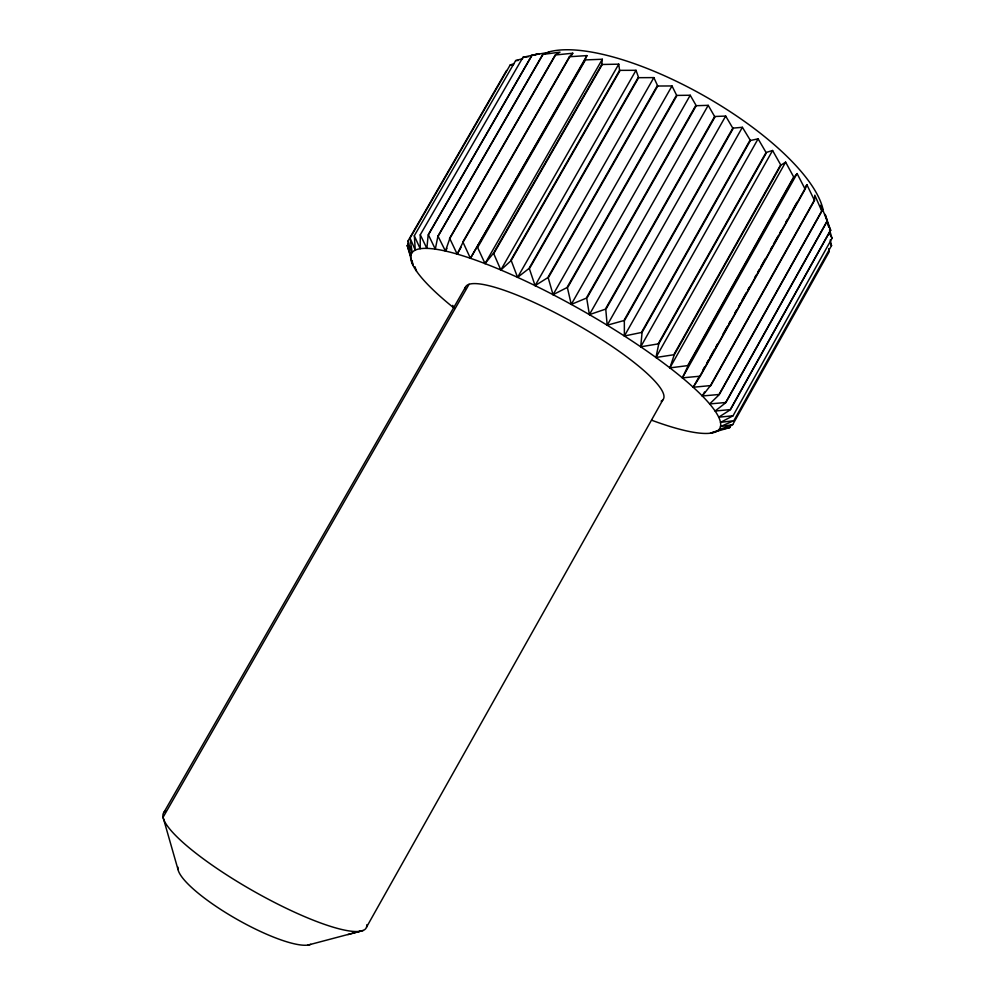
<?xml version="1.0" encoding="UTF-8"?>
<svg xmlns="http://www.w3.org/2000/svg" width="995" height="995" viewBox="0 0 995 995"><rect width="100%" height="100%" fill="white"/><g stroke="black" fill="none" stroke-linecap="round" stroke-linejoin="round"><path stroke-width="1.49" d="M420.276 234.783L426.867 248.377L428.186 234.82L531.84 55.285L539.166 53.755L522.96 57.312L420.276 234.783L420.188 248.725L414.355 235.865L415.276 250.143L410.077 238.103L412.141 252.581L407.776 241.287L410.748 255.976L407.241 245.603L413 265.317L412.166 260.864M731.337 424.84L729.733 427.614L718.713 429.815L732.693 424.654L720.467 426.606L733.775 420.686L720.479 422.402L733.041 415.798L832.019 238.315L829.519 229.783M658.765 343.797L640.718 346.807L642.086 332.355L750.429 140.506L758.103 138.827L766.05 152.484L772.58 150.506L780.677 164.797L673.789 354.755L655.954 357.491L658.765 343.797L766.436 152.782M477.413 247.071L485.038 263.6L493.508 253.153L601.764 64.488L602.323 59.252L584.96 59.936L470.424 258.29L463.023 242.282L457.178 254.098L449.79 238.576L445.424 251.038L437.949 236.051L435.3 249.136L428.41 234.832L532.089 55.247L548.767 52.337L542.71 54.439L437.949 236.051M830.228 239.919L831.521 245.678L830.116 243.078M669.896 367.889L674.162 355.028L781.013 165.108L785.627 162.135L793.687 176.973L687.719 365.613L669.896 367.889L785.627 162.135M814.445 200.393L806.858 184.647L805.179 189.125L700.269 376.185L693.204 387.254L710.442 385.6L702.321 395.985L719.024 394.493L821.721 210.952L814.805 195.207L814.507 200.48L710.679 385.836M506.542 70.483L407.739 241.387M584.96 59.936L586.926 55.596L569.401 56.74L462.675 242.183M700.269 376.185L682.359 377.851L688.043 365.874L793.985 177.272L797.094 173.578L805.017 188.926M830.564 230.106L730.305 409.592L715.094 411.022L725.79 402.701L827.255 221.201L825.104 214.335L830.626 230.33L730.392 409.753L718.713 417.191L733.041 415.798M733.775 420.798L831.559 245.516M732.643 424.741L829.245 251.648L828.723 248.638M693.204 387.254L698.502 377.801M703.055 369.705L704.572 366.993M706.848 362.939L708.353 360.24M709.87 357.541L714.422 349.432M715.94 346.733L717.445 344.034M722.756 334.581L727.295 326.472M728.813 323.773L730.33 321.074M734.882 312.965L736.387 310.266M738.663 306.211L740.18 303.512M741.698 300.813L746.238 292.704M747.755 290.005L749.272 287.306M754.571 277.841L756.088 275.142M757.605 272.443L759.123 269.744M760.64 267.046L765.18 258.936M770.491 249.484L772.008 246.785M773.513 244.073L778.065 235.977M779.582 233.278L781.1 230.566M785.64 222.47L787.157 219.771M789.433 215.716L790.938 213.017M792.455 210.306L797.007 202.209M804.582 188.702L806.858 184.647M699.982 375.936L804.93 188.826M702.321 395.985L704.584 391.943M710.442 385.6L814.296 200.206M827.143 220.965L725.654 402.515L709.634 403.933L719.211 394.704L821.87 211.214L820.9 205.144L827.255 221.201M366.521 927.166L662.919 399.779M682.359 377.851L797.094 173.578M642.086 332.355L624.387 335.999L742.394 127.298L750.429 140.506M641.663 332.069L750.019 140.195M640.718 346.807L758.103 138.827M658.367 343.524L766.05 152.484M655.954 357.491L772.58 150.506M714.621 116.502L605.333 309.221L589.388 314.631L708.204 105.333L714.621 116.502L725.678 116.067L732.793 128.144L742.394 127.298M732.793 128.144L623.89 320.577L607.186 325.216L605.793 309.495L715.082 116.776M607.186 325.216L725.678 116.067M624.387 335.999L624.338 320.863L733.228 128.442M657.732 86.018L548.233 277.916L553.058 294.682L672.011 85.956L657.732 86.018L653.852 77.61L638.628 77.685L636.016 70.309L619.574 70.359L618.753 64.165L601.764 64.488M553.058 294.682L566.963 287.605L676.55 95.159L672.011 85.956M695.779 105.445L586.254 298.177L571.254 304.395L567.448 287.866L677.035 95.408L690.219 95.246L696.251 105.706L708.204 105.333M571.254 304.395L690.219 95.246M589.388 314.631L586.739 298.438L696.251 105.706M493.508 253.153L500.833 269.981L511.206 260.528L517.587 277.356L636.016 70.309M517.587 277.356L528.93 268.55L638.168 77.486M657.247 85.794L547.76 277.68L535.086 285.627L529.39 268.762L638.628 77.685M535.086 285.627L653.852 77.61M163.802 812.529L465.486 287.12M469.068 284.296L163.068 817.293L178.018 869.518M485.038 263.6L602.323 59.252M493.93 253.315L602.199 64.613M500.833 269.981L618.753 64.165M510.758 260.329L619.574 70.359M511.206 260.528L620.034 70.521M449.479 238.501L555.272 54.912L559.998 52.15L542.81 54.439M449.79 238.576L555.596 54.949L572.759 53.232L571.229 55.907M445.424 251.038L446.979 248.352M463.023 242.282L569.774 56.802M457.178 254.098L461.033 247.394M470.424 258.29L586.926 55.596M477.799 247.208L585.371 60.036M410.077 238.103L510.211 64.949L514.266 63.605M407.241 245.603L408.783 242.805M414.219 235.902L515.659 60.583L522.748 58.655M438.21 236.089L542.996 54.439M510.211 64.949L513.121 64.961M569.401 56.74L572.759 53.232M729.795 427.576L710.368 433.198L719.174 430.176M515.659 60.583L518.246 60.484M522.96 57.312L528.432 56.678M307.977 945.076L360.115 931.27M347.927 934.579L363.187 930.449M829.096 232.507L832.031 238.377M452.75 305.378L454.006 308.052A177.197 34.589 29.6 0 1 465.013 256.499A177.197 34.589 29.6 0 1 689.336 383.809A177.197 34.589 29.6 0 1 651.638 420.213M830.626 230.33L827.43 222.681L828.686 226.947M414.965 266.747L416.495 271.113M548.233 52.113A166.215 56.827 29.6 0 1 706.251 97.037A166.215 56.827 29.6 0 1 823.052 209.547M310.763 944.317A77.486 17.661 29.6 0 1 234.148 917.701A77.486 17.661 29.6 0 1 177.931 867.118M366.807 924.753A116.502 23.569 29.6 0 1 254.21 891.508A116.502 23.569 29.6 0 1 165.543 810.95M465.051 289.284A113.704 22.114 29.6 0 1 576.404 324.271A113.704 22.114 29.6 0 1 661.103 401.147"/></g></svg>
